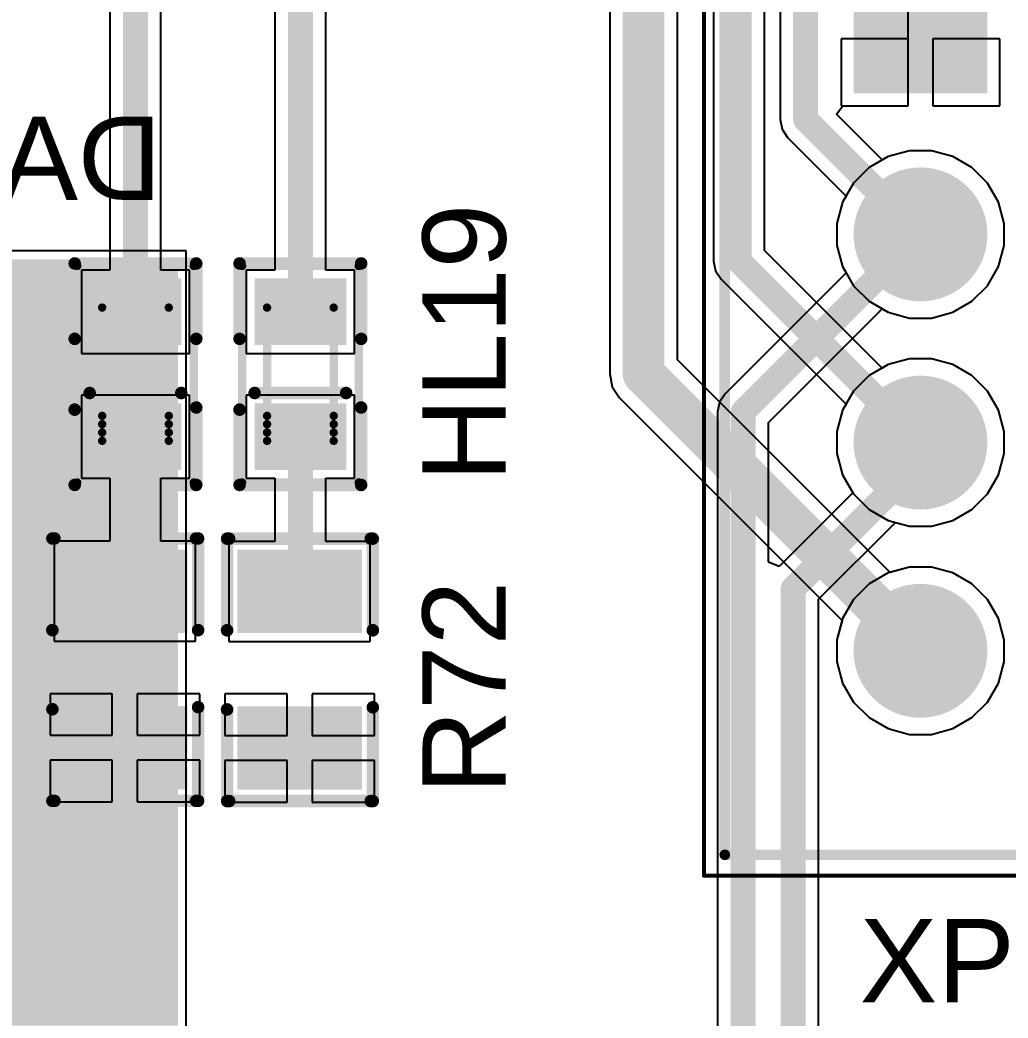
# Model space of a CAD drawing. Header units: millimetres. Extents: x 95 to 305, y 96 to 295.
# Drawn here: x 275.92 to 287.78, y 194.06 to 206.05 of the extents above; entities that cross this region are included whole.
import ezdxf

# ---------------------------------------------------------------- set-up
doc = ezdxf.new("R2010")
doc.units = ezdxf.units.MM
for name, color, linetype in [('BottomLayer', 5, 'Continuous'), ('BottomOverlay', 54, 'Continuous'), ('BottomPaste', 16, 'Continuous'), ('BottomSolder', 6, 'Continuous'), ('Mechanical11', 56, 'Continuous'), ('Mechanical13', 56, 'Continuous'), ('Mechanical15', 56, 'Continuous'), ('MultiLayer', 9, 'Continuous'), ('PadHoleLayer', 156, 'Continuous'), ('TopLayer', 1, 'Continuous'), ('TopOverlay', 2, 'Continuous'), ('TopPaste', 8, 'Continuous'), ('TopSolder', 216, 'Continuous')]:
    doc.layers.add(name, color=color, linetype=linetype)
doc.styles.add('Arial', font='arial.ttf', dxfattribs={"height": 0.2})

# ---------------------------------------------------------------- blocks, each defined once
blk = doc.blocks.new('RES0805_18')
at = {"layer": 'TopLayer'}
for points in [[(-1.388, 0.678), (-0.488, 0.678), (-0.488, -0.719), (-1.388, -0.719)], [(0.492, 0.678), (1.392, 0.678), (1.392, -0.719), (0.492, -0.719)]]:
    blk.add_hatch(color=1, dxfattribs=at).paths.add_polyline_path(points)
at = {"layer": 'TopPaste'}
for points in [[(-1.388, 0.678), (-0.488, 0.678), (-0.488, -0.719), (-1.388, -0.719)], [(0.492, 0.678), (1.392, 0.678), (1.392, -0.719), (0.492, -0.719)]]:
    blk.add_hatch(color=8, dxfattribs=at).paths.add_polyline_path(points)
at = {"layer": 'TopSolder'}
for points in [[(-1.438, 0.728), (-0.438, 0.728), (-0.438, -0.769), (-1.438, -0.769)], [(0.442, 0.728), (1.442, 0.728), (1.442, -0.769), (0.442, -0.769)]]:
    blk.add_hatch(color=216, dxfattribs=at).paths.add_polyline_path(points)
at = {"layer": 'TopOverlay', "const_width": 0.15}
for points in [[(-1.575, 0.85), (-0.475, 0.85)], [(-1.575, 0.825), (-1.575, -0.875)], [(0.475, 0.85), (1.575, 0.85)], [(1.575, 0.825), (1.575, -0.875)], [(-0.45, -0.9), (-1.575, -0.9)], [(0.475, -0.9), (1.575, -0.9)]]:
    blk.add_lwpolyline(points, dxfattribs=at)
at = {"layer": 'TopOverlay', "const_width": 0.075}
for points in [[(-1.613, 0.85, 1), (-1.538, 0.85, 1)], [(-1.613, 0.825, 1), (-1.538, 0.825, 1)], [(-0.513, 0.85, 1), (-0.437, 0.85, 1)], [(0.437, 0.85, 1), (0.513, 0.85, 1)], [(1.538, 0.85, 1), (1.613, 0.85, 1)], [(1.538, 0.825, 1), (1.613, 0.825, 1)], [(-1.613, -0.875, 1), (-1.538, -0.875, 1)], [(-1.613, -0.9, 1), (-1.538, -0.9, 1)], [(-0.487, -0.9, 1), (-0.412, -0.9, 1)], [(0.437, -0.9, 1), (0.513, -0.9, 1)], [(1.538, -0.875, 1), (1.613, -0.875, 1)], [(1.538, -0.9, 1), (1.613, -0.9, 1)]]:
    blk.add_lwpolyline(points, format="xyb", close=True, dxfattribs=at)
blk = doc.blocks.new('RES0805_19')
at = {"layer": 'TopLayer'}
for points in [[(-1.388, 0.678), (-0.488, 0.678), (-0.488, -0.719), (-1.388, -0.719)], [(0.492, 0.678), (1.392, 0.678), (1.392, -0.719), (0.492, -0.719)]]:
    blk.add_hatch(color=1, dxfattribs=at).paths.add_polyline_path(points)
at = {"layer": 'TopPaste'}
for points in [[(-1.388, 0.678), (-0.488, 0.678), (-0.488, -0.719), (-1.388, -0.719)], [(0.492, 0.678), (1.392, 0.678), (1.392, -0.719), (0.492, -0.719)]]:
    blk.add_hatch(color=8, dxfattribs=at).paths.add_polyline_path(points)
at = {"layer": 'TopSolder'}
for points in [[(-1.438, 0.728), (-0.438, 0.728), (-0.438, -0.769), (-1.438, -0.769)], [(0.442, 0.728), (1.442, 0.728), (1.442, -0.769), (0.442, -0.769)]]:
    blk.add_hatch(color=216, dxfattribs=at).paths.add_polyline_path(points)
at = {"layer": 'TopOverlay', "const_width": 0.15}
for points in [[(-1.575, 0.85), (-0.475, 0.85)], [(-1.575, 0.825), (-1.575, -0.875)], [(0.475, 0.85), (1.575, 0.85)], [(1.575, 0.825), (1.575, -0.875)], [(-1.575, -0.9), (-0.45, -0.9)], [(0.475, -0.9), (1.575, -0.9)]]:
    blk.add_lwpolyline(points, dxfattribs=at)
at = {"layer": 'TopOverlay', "const_width": 0.075}
for points in [[(-1.613, 0.85, 1), (-1.538, 0.85, 1)], [(-1.613, 0.825, 1), (-1.538, 0.825, 1)], [(-0.513, 0.85, 1), (-0.437, 0.85, 1)], [(0.437, 0.85, 1), (0.513, 0.85, 1)], [(1.538, 0.85, 1), (1.613, 0.85, 1)], [(1.538, 0.825, 1), (1.613, 0.825, 1)], [(-1.613, -0.875, 1), (-1.538, -0.875, 1)], [(-1.613, -0.9, 1), (-1.538, -0.9, 1)], [(-0.487, -0.9, 1), (-0.412, -0.9, 1)], [(0.437, -0.9, 1), (0.513, -0.9, 1)], [(1.538, -0.875, 1), (1.613, -0.875, 1)], [(1.538, -0.9, 1), (1.613, -0.9, 1)]]:
    blk.add_lwpolyline(points, format="xyb", close=True, dxfattribs=at)
blk = doc.blocks.new('LED0603_WHITE_26')
at = {"layer": 'TopLayer'}
for points in [[(-1.1, 0.5), (-0.4, 0.5), (-0.4, -0.5), (-1.1, -0.5)], [(0.4, 0.5), (1.1, 0.5), (1.1, -0.5), (0.4, -0.5)]]:
    blk.add_hatch(color=1, dxfattribs=at).paths.add_polyline_path(points)
at = {"layer": 'TopPaste'}
for points in [[(-1.1, 0.5), (-0.4, 0.5), (-0.4, -0.5), (-1.1, -0.5)], [(0.4, 0.5), (1.1, 0.5), (1.1, -0.5), (0.4, -0.5)]]:
    blk.add_hatch(color=8, dxfattribs=at).paths.add_polyline_path(points)
at = {"layer": 'TopSolder'}
for points in [[(-1.15, 0.55), (-0.35, 0.55), (-0.35, -0.55), (-1.15, -0.55)], [(0.35, 0.55), (1.15, 0.55), (1.15, -0.55), (0.35, -0.55)]]:
    blk.add_hatch(color=216, dxfattribs=at).paths.add_polyline_path(points)
at = {"layer": 'Mechanical11', "const_width": 0.1}
for points in [[(-1.3, 0.7), (-1.3, -0.7)], [(-1.3, 0.7), (1.3, 0.7)], [(1.3, 0.7), (1.3, -0.7)], [(-1.3, -0.7), (1.3, -0.7)]]:
    blk.add_lwpolyline(points, dxfattribs=at)
at = {"layer": 'Mechanical11', "const_width": 0.05}
for points in [[(-1.325, 0.7, 1), (-1.275, 0.7, 1)], [(-1.325, 0.7, 1), (-1.275, 0.7, 1)], [(1.275, 0.7, 1), (1.325, 0.7, 1)], [(1.275, 0.7, 1), (1.325, 0.7, 1)], [(-1.325, -0.7, 1), (-1.275, -0.7, 1)], [(-1.325, -0.7, 1), (-1.275, -0.7, 1)], [(1.275, -0.7, 1), (1.325, -0.7, 1)], [(1.275, -0.7, 1), (1.325, -0.7, 1)]]:
    blk.add_lwpolyline(points, format="xyb", close=True, dxfattribs=at)
at = {"layer": 'Mechanical15', "const_width": 0.1}
for points in [[(-0.8, 0.4), (-0.8, -0.4)], [(-0.8, 0.4), (0.8, 0.4)], [(-0.7, 0.4), (-0.7, -0.4)], [(-0.6, 0.4), (-0.6, -0.4)], [(-0.5, 0.4), (-0.5, -0.4)], [(0.8, 0.4), (0.8, -0.4)], [(-0.8, -0.4), (0.8, -0.4)]]:
    blk.add_lwpolyline(points, dxfattribs=at)
at = {"layer": 'Mechanical15', "const_width": 0.05}
for points in [[(-0.825, 0.4, 1), (-0.775, 0.4, 1)], [(-0.825, 0.4, 1), (-0.775, 0.4, 1)], [(-0.725, 0.4, 1), (-0.675, 0.4, 1)], [(-0.625, 0.4, 1), (-0.575, 0.4, 1)], [(-0.525, 0.4, 1), (-0.475, 0.4, 1)], [(0.775, 0.4, 1), (0.825, 0.4, 1)], [(0.775, 0.4, 1), (0.825, 0.4, 1)], [(-0.825, -0.4, 1), (-0.775, -0.4, 1)], [(-0.825, -0.4, 1), (-0.775, -0.4, 1)], [(-0.725, -0.4, 1), (-0.675, -0.4, 1)], [(-0.625, -0.4, 1), (-0.575, -0.4, 1)], [(-0.525, -0.4, 1), (-0.475, -0.4, 1)], [(0.775, -0.4, 1), (0.825, -0.4, 1)], [(0.775, -0.4, 1), (0.825, -0.4, 1)]]:
    blk.add_lwpolyline(points, format="xyb", close=True, dxfattribs=at)
at = {"layer": 'TopOverlay', "const_width": 0.15}
for points in [[(-1.33, 0.73), (-0.425, 0.73)], [(-1.33, 0.73), (-1.33, -0.73)], [(0.425, 0.73), (1.33, 0.73)], [(1.33, 0.73), (1.33, -0.73)], [(-0.225, 0.55), (-0.225, -0.55)], [(-1.33, -0.73), (-0.4, -0.73)], [(0.425, -0.73), (1.33, -0.73)]]:
    blk.add_lwpolyline(points, dxfattribs=at)
at = {"layer": 'TopOverlay', "const_width": 0.075}
for points in [[(-1.367, 0.73, 1), (-1.292, 0.73, 1)], [(-1.367, 0.73, 1), (-1.292, 0.73, 1)], [(-0.463, 0.73, 1), (-0.387, 0.73, 1)], [(0.387, 0.73, 1), (0.462, 0.73, 1)], [(1.293, 0.73, 1), (1.368, 0.73, 1)], [(1.293, 0.73, 1), (1.368, 0.73, 1)], [(-0.263, 0.55, 1), (-0.188, 0.55, 1)], [(-0.263, -0.55, 1), (-0.188, -0.55, 1)], [(-1.367, -0.73, 1), (-1.292, -0.73, 1)], [(-1.367, -0.73, 1), (-1.292, -0.73, 1)], [(-0.437, -0.73, 1), (-0.362, -0.73, 1)], [(0.387, -0.73, 1), (0.462, -0.73, 1)], [(1.293, -0.73, 1), (1.368, -0.73, 1)], [(1.293, -0.73, 1), (1.368, -0.73, 1)]]:
    blk.add_lwpolyline(points, format="xyb", close=True, dxfattribs=at)
blk = doc.blocks.new('JST_XH_4_45')
at = {"layer": 'BottomLayer'}
blk.add_hatch(color=5, dxfattribs=at).paths.add_polyline_path([(-4.504, 0.229), (-2.996, 0.229), (-2.996, -1.279), (-4.504, -1.279)])
h = blk.add_hatch(color=5, dxfattribs=at)
edge = h.paths.add_edge_path()
edge.add_arc((-1.25, -0.525), 0.754, 0, 360)
h = blk.add_hatch(color=5, dxfattribs=at)
edge = h.paths.add_edge_path()
edge.add_arc((1.25, -0.525), 0.754, 0, 360)
h = blk.add_hatch(color=5, dxfattribs=at)
edge = h.paths.add_edge_path()
edge.add_arc((3.75, -0.525), 0.754, 0, 360)
at = {"layer": 'BottomSolder'}
blk.add_hatch(color=6, dxfattribs=at).paths.add_polyline_path([(-4.554, 0.279), (-2.946, 0.279), (-2.946, -1.329), (-4.554, -1.329)])
h = blk.add_hatch(color=6, dxfattribs=at)
edge = h.paths.add_edge_path()
edge.add_arc((-1.25, -0.525), 0.804, 0, 360)
h = blk.add_hatch(color=6, dxfattribs=at)
edge = h.paths.add_edge_path()
edge.add_arc((1.25, -0.525), 0.804, 0, 360)
h = blk.add_hatch(color=6, dxfattribs=at)
edge = h.paths.add_edge_path()
edge.add_arc((3.75, -0.525), 0.804, 0, 360)
at = {"layer": 'MultiLayer'}
h = blk.add_hatch(color=9, dxfattribs=at)
edge = h.paths.add_edge_path()
edge.add_arc((-1.25, -0.525), 0.754, 0, 360)
h = blk.add_hatch(color=9, dxfattribs=at)
edge = h.paths.add_edge_path()
edge.add_arc((1.25, -0.525), 0.754, 0, 360)
h = blk.add_hatch(color=9, dxfattribs=at)
edge = h.paths.add_edge_path()
edge.add_arc((3.75, -0.525), 0.754, 0, 360)
at = {"layer": 'PadHoleLayer'}
h = blk.add_hatch(color=156, dxfattribs=at)
edge = h.paths.add_edge_path()
edge.add_arc((-3.75, -0.525), 0.5, 0, 360)
h = blk.add_hatch(color=156, dxfattribs=at)
edge = h.paths.add_edge_path()
edge.add_arc((-1.25, -0.525), 0.5, 0, 360)
h = blk.add_hatch(color=156, dxfattribs=at)
edge = h.paths.add_edge_path()
edge.add_arc((1.25, -0.525), 0.5, 0, 360)
h = blk.add_hatch(color=156, dxfattribs=at)
edge = h.paths.add_edge_path()
edge.add_arc((3.75, -0.525), 0.5, 0, 360)
at = {"layer": 'TopLayer'}
blk.add_hatch(color=1, dxfattribs=at).paths.add_polyline_path([(-4.504, 0.229), (-2.996, 0.229), (-2.996, -1.279), (-4.504, -1.279)])
h = blk.add_hatch(color=1, dxfattribs=at)
edge = h.paths.add_edge_path()
edge.add_arc((-1.25, -0.525), 0.754, 0, 360)
h = blk.add_hatch(color=1, dxfattribs=at)
edge = h.paths.add_edge_path()
edge.add_arc((1.25, -0.525), 0.754, 0, 360)
h = blk.add_hatch(color=1, dxfattribs=at)
edge = h.paths.add_edge_path()
edge.add_arc((3.75, -0.525), 0.754, 0, 360)
at = {"layer": 'TopSolder'}
blk.add_hatch(color=216, dxfattribs=at).paths.add_polyline_path([(-4.554, 0.279), (-2.946, 0.279), (-2.946, -1.329), (-4.554, -1.329)])
h = blk.add_hatch(color=216, dxfattribs=at)
edge = h.paths.add_edge_path()
edge.add_arc((-1.25, -0.525), 0.804, 0, 360)
h = blk.add_hatch(color=216, dxfattribs=at)
edge = h.paths.add_edge_path()
edge.add_arc((1.25, -0.525), 0.804, 0, 360)
h = blk.add_hatch(color=216, dxfattribs=at)
edge = h.paths.add_edge_path()
edge.add_arc((3.75, -0.525), 0.804, 0, 360)
at = {"layer": 'Mechanical13', "const_width": 0.127}
for points in [[(-6.2, -2.875), (-6.2, 2.875)], [(6.2, 2.875), (-6.2, 2.875)], [(6.2, -2.875), (6.2, 2.875)], [(6.2, -2.875), (-6.2, -2.875)]]:
    blk.add_lwpolyline(points, dxfattribs=at)
at = {"layer": 'Mechanical13'}
for points, const_width in [([(-6.232, 2.875, 1), (-6.168, 2.875, 1)], 0.0635), ([(-6.232, 2.875, 1), (-6.168, 2.875, 1)], 0.0635), ([(6.168, 2.875, 1), (6.232, 2.875, 1)], 0.0635), ([(6.168, 2.875, 1), (6.232, 2.875, 1)], 0.0635), ([(-6.85, -0.525, 1), (-7.05, -0.525, 1)], 0.2), ([(-7.1, -0.525, 1), (-7, -0.525, 1)], 0.1), ([(-6.9, -0.525, 1), (-6.8, -0.525, 1)], 0.1), ([(-6.232, -2.875, 1), (-6.168, -2.875, 1)], 0.0635), ([(-6.232, -2.875, 1), (-6.168, -2.875, 1)], 0.0635), ([(6.168, -2.875, 1), (6.232, -2.875, 1)], 0.0635), ([(6.168, -2.875, 1), (6.232, -2.875, 1)], 0.0635)]:
    blk.add_lwpolyline(points, format="xyb", close=True, dxfattribs=dict(at, const_width=const_width))
at = {"layer": 'Mechanical15', "const_width": 0.05}
for points in [[(-6.45, -3.125), (-6.45, 3.125)], [(6.45, 3.125), (-6.45, 3.125)], [(6.45, -3.125), (6.45, 3.125)], [(6.45, -3.125), (-6.45, -3.125)]]:
    blk.add_lwpolyline(points, dxfattribs=at)
at = {"layer": 'Mechanical15', "const_width": 0.025}
for points in [[(-6.462, 3.125, 1), (-6.438, 3.125, 1)], [(-6.462, 3.125, 1), (-6.438, 3.125, 1)], [(6.438, 3.125, 1), (6.463, 3.125, 1)], [(6.438, 3.125, 1), (6.463, 3.125, 1)], [(-6.462, -3.125, 1), (-6.438, -3.125, 1)], [(-6.462, -3.125, 1), (-6.438, -3.125, 1)], [(6.438, -3.125, 1), (6.463, -3.125, 1)], [(6.438, -3.125, 1), (6.463, -3.125, 1)]]:
    blk.add_lwpolyline(points, format="xyb", close=True, dxfattribs=at)
at = {"layer": 'TopOverlay', "const_width": 0.127}
for points in [[(-6.2, -2.875), (-6.2, 2.875)], [(6.2, 2.875), (-6.2, 2.875)], [(6.2, -2.875), (6.2, 2.875)], [(6.2, -2.875), (-6.2, -2.875)]]:
    blk.add_lwpolyline(points, dxfattribs=at)
at = {"layer": 'TopOverlay'}
for points, const_width in [([(-6.232, 2.875, 1), (-6.168, 2.875, 1)], 0.0635), ([(-6.232, 2.875, 1), (-6.168, 2.875, 1)], 0.0635), ([(6.168, 2.875, 1), (6.232, 2.875, 1)], 0.0635), ([(6.168, 2.875, 1), (6.232, 2.875, 1)], 0.0635), ([(-6.85, -0.525, 1), (-7.05, -0.525, 1)], 0.2), ([(-7.1, -0.525, 1), (-7, -0.525, 1)], 0.1), ([(-6.9, -0.525, 1), (-6.8, -0.525, 1)], 0.1), ([(-6.232, -2.875, 1), (-6.168, -2.875, 1)], 0.0635), ([(-6.232, -2.875, 1), (-6.168, -2.875, 1)], 0.0635), ([(6.168, -2.875, 1), (6.232, -2.875, 1)], 0.0635), ([(6.168, -2.875, 1), (6.232, -2.875, 1)], 0.0635)]:
    blk.add_lwpolyline(points, format="xyb", close=True, dxfattribs=dict(at, const_width=const_width))
blk = doc.blocks.new('LED0603_WHITE_136')
at = {"layer": 'TopLayer'}
for points in [[(-1.1, 0.5), (-0.4, 0.5), (-0.4, -0.5), (-1.1, -0.5)], [(0.4, 0.5), (1.1, 0.5), (1.1, -0.5), (0.4, -0.5)]]:
    blk.add_hatch(color=1, dxfattribs=at).paths.add_polyline_path(points)
at = {"layer": 'TopPaste'}
for points in [[(-1.1, 0.5), (-0.4, 0.5), (-0.4, -0.5), (-1.1, -0.5)], [(0.4, 0.5), (1.1, 0.5), (1.1, -0.5), (0.4, -0.5)]]:
    blk.add_hatch(color=8, dxfattribs=at).paths.add_polyline_path(points)
at = {"layer": 'TopSolder'}
for points in [[(-1.15, 0.55), (-0.35, 0.55), (-0.35, -0.55), (-1.15, -0.55)], [(0.35, 0.55), (1.15, 0.55), (1.15, -0.55), (0.35, -0.55)]]:
    blk.add_hatch(color=216, dxfattribs=at).paths.add_polyline_path(points)
at = {"layer": 'Mechanical11', "const_width": 0.1}
for points in [[(-1.3, 0.7), (-1.3, -0.7)], [(-1.3, 0.7), (1.3, 0.7)], [(1.3, 0.7), (1.3, -0.7)], [(-1.3, -0.7), (1.3, -0.7)]]:
    blk.add_lwpolyline(points, dxfattribs=at)
at = {"layer": 'Mechanical11', "const_width": 0.05}
for points in [[(-1.325, 0.7, 1), (-1.275, 0.7, 1)], [(-1.325, 0.7, 1), (-1.275, 0.7, 1)], [(1.275, 0.7, 1), (1.325, 0.7, 1)], [(1.275, 0.7, 1), (1.325, 0.7, 1)], [(-1.325, -0.7, 1), (-1.275, -0.7, 1)], [(-1.325, -0.7, 1), (-1.275, -0.7, 1)], [(1.275, -0.7, 1), (1.325, -0.7, 1)], [(1.275, -0.7, 1), (1.325, -0.7, 1)]]:
    blk.add_lwpolyline(points, format="xyb", close=True, dxfattribs=at)
at = {"layer": 'Mechanical15', "const_width": 0.1}
for points in [[(-0.8, 0.4), (-0.8, -0.4)], [(-0.8, 0.4), (0.8, 0.4)], [(-0.7, 0.4), (-0.7, -0.4)], [(-0.6, 0.4), (-0.6, -0.4)], [(-0.5, 0.4), (-0.5, -0.4)], [(0.8, 0.4), (0.8, -0.4)], [(-0.8, -0.4), (0.8, -0.4)]]:
    blk.add_lwpolyline(points, dxfattribs=at)
at = {"layer": 'Mechanical15', "const_width": 0.05}
for points in [[(-0.825, 0.4, 1), (-0.775, 0.4, 1)], [(-0.825, 0.4, 1), (-0.775, 0.4, 1)], [(-0.725, 0.4, 1), (-0.675, 0.4, 1)], [(-0.625, 0.4, 1), (-0.575, 0.4, 1)], [(-0.525, 0.4, 1), (-0.475, 0.4, 1)], [(0.775, 0.4, 1), (0.825, 0.4, 1)], [(0.775, 0.4, 1), (0.825, 0.4, 1)], [(-0.825, -0.4, 1), (-0.775, -0.4, 1)], [(-0.825, -0.4, 1), (-0.775, -0.4, 1)], [(-0.725, -0.4, 1), (-0.675, -0.4, 1)], [(-0.625, -0.4, 1), (-0.575, -0.4, 1)], [(-0.525, -0.4, 1), (-0.475, -0.4, 1)], [(0.775, -0.4, 1), (0.825, -0.4, 1)], [(0.775, -0.4, 1), (0.825, -0.4, 1)]]:
    blk.add_lwpolyline(points, format="xyb", close=True, dxfattribs=at)
at = {"layer": 'TopOverlay', "const_width": 0.15}
for points in [[(-1.33, 0.73), (-0.425, 0.73)], [(-1.33, 0.73), (-1.33, -0.73)], [(0.425, 0.73), (1.33, 0.73)], [(1.33, 0.73), (1.33, -0.73)], [(-0.225, 0.55), (-0.225, -0.55)], [(-1.33, -0.73), (-0.4, -0.73)], [(0.425, -0.73), (1.33, -0.73)]]:
    blk.add_lwpolyline(points, dxfattribs=at)
at = {"layer": 'TopOverlay', "const_width": 0.075}
for points in [[(-1.367, 0.73, 1), (-1.292, 0.73, 1)], [(-1.367, 0.73, 1), (-1.292, 0.73, 1)], [(-0.463, 0.73, 1), (-0.387, 0.73, 1)], [(0.387, 0.73, 1), (0.462, 0.73, 1)], [(1.293, 0.73, 1), (1.368, 0.73, 1)], [(1.293, 0.73, 1), (1.368, 0.73, 1)], [(-0.263, 0.55, 1), (-0.188, 0.55, 1)], [(-0.263, -0.55, 1), (-0.188, -0.55, 1)], [(-1.367, -0.73, 1), (-1.292, -0.73, 1)], [(-1.367, -0.73, 1), (-1.292, -0.73, 1)], [(-0.437, -0.73, 1), (-0.362, -0.73, 1)], [(0.387, -0.73, 1), (0.462, -0.73, 1)], [(1.293, -0.73, 1), (1.368, -0.73, 1)], [(1.293, -0.73, 1), (1.368, -0.73, 1)]]:
    blk.add_lwpolyline(points, format="xyb", close=True, dxfattribs=at)
blk = doc.blocks.new('TO263_5L_B_154')
at = {"layer": 'BottomLayer'}
for points in [[(-3.724, 7.514), (-2.674, 7.514), (-2.674, 5.014), (-3.724, 5.014)], [(-2.024, 7.514), (-0.974, 7.514), (-0.974, 5.014), (-2.024, 5.014)], [(-0.324, 7.514), (0.726, 7.514), (0.726, 5.014), (-0.324, 5.014)], [(1.376, 7.514), (2.426, 7.514), (2.426, 5.014), (1.376, 5.014)], [(3.076, 7.514), (4.126, 7.514), (4.126, 5.014), (3.076, 5.014)], [(-5.249, 0.914), (5.651, 0.914), (5.651, -8.186), (-5.249, -8.186)]]:
    blk.add_hatch(color=5, dxfattribs=at).paths.add_polyline_path(points)
at = {"layer": 'BottomPaste'}
for points in [[(-3.724, 7.514), (-2.674, 7.514), (-2.674, 5.014), (-3.724, 5.014)], [(-2.024, 7.514), (-0.974, 7.514), (-0.974, 5.014), (-2.024, 5.014)], [(-0.324, 7.514), (0.726, 7.514), (0.726, 5.014), (-0.324, 5.014)], [(1.376, 7.514), (2.426, 7.514), (2.426, 5.014), (1.376, 5.014)], [(3.076, 7.514), (4.126, 7.514), (4.126, 5.014), (3.076, 5.014)], [(-5.249, 0.914), (5.651, 0.914), (5.651, -8.186), (-5.249, -8.186)]]:
    blk.add_hatch(color=16, dxfattribs=at).paths.add_polyline_path(points)
at = {"layer": 'BottomSolder'}
for points in [[(-3.774, 7.564), (-2.624, 7.564), (-2.624, 4.964), (-3.774, 4.964)], [(-2.074, 7.564), (-0.924, 7.564), (-0.924, 4.964), (-2.074, 4.964)], [(-0.374, 7.564), (0.776, 7.564), (0.776, 4.964), (-0.374, 4.964)], [(1.326, 7.564), (2.476, 7.564), (2.476, 4.964), (1.326, 4.964)], [(3.026, 7.564), (4.176, 7.564), (4.176, 4.964), (3.026, 4.964)], [(-5.299, 0.964), (5.701, 0.964), (5.701, -8.236), (-5.299, -8.236)]]:
    blk.add_hatch(color=6, dxfattribs=at).paths.add_polyline_path(points)

msp = doc.modelspace()

# ---------------------------------------------------------------- linework, layer by layer
at = {"layer": 'BottomLayer'}
for p, q in [((283.813, 201.965), (283.813, 211.718)), ((282.998, 211.549), (282.998, 201.796)), ((284.245, 210.182), (284.245, 203.15)), ((284.857, 203.277), (284.857, 210.055)), ((285.045, 209.732), (285.045, 204.851)), ((286.58, 205.971), (286.58, 206.925)), ((286.58, 205.017), (286.58, 205.971)), ((287.684, 205.821), (286.88, 205.821)), ((286.88, 205.821), (286.88, 205.017)), ((287.684, 205.017), (287.684, 205.821)), ((285.721, 204.913), (285.796, 205.017)), ((285.796, 205.017), (286.58, 205.017)), ((286.88, 205.017), (287.684, 205.017)), ((285.045, 204.851), (285.045, 204.851)), ((285.045, 204.851), (285.068, 204.734)), ((286.269, 204.365), (285.721, 204.913)), ((285.068, 204.734), (285.134, 204.634)), ((285.134, 204.634), (285.837, 203.932)), ((286.598, 204.475), (286.343, 204.407)), ((286.862, 204.475), (286.598, 204.475)), ((287.118, 204.407), (286.862, 204.475)), ((286.343, 204.407), (286.269, 204.365)), ((287.347, 204.275), (287.118, 204.407)), ((287.534, 204.088), (287.347, 204.275)), ((287.666, 203.859), (287.534, 204.088)), ((285.837, 203.932), (285.795, 203.859)), ((285.795, 203.859), (285.726, 203.603)), ((287.734, 203.603), (287.666, 203.859)), ((285.726, 203.603), (285.726, 203.339)), ((287.734, 203.339), (287.734, 203.603)), ((277.914, 203.272), (266.714, 203.272)), ((277.914, 193.872), (277.914, 203.272)), ((286.269, 201.865), (284.857, 203.277)), ((285.726, 203.339), (285.795, 203.084)), ((287.666, 203.084), (287.734, 203.339)), ((284.245, 203.15), (284.245, 203.15)), ((284.245, 203.15), (284.269, 203.033)), ((284.269, 203.033), (284.335, 202.934)), ((285.795, 203.084), (285.927, 202.855)), ((287.534, 202.855), (287.666, 203.084)), ((284.335, 202.934), (285.837, 201.432)), ((285.927, 202.855), (286.114, 202.668)), ((287.347, 202.668), (287.534, 202.855)), ((286.114, 202.668), (286.343, 202.536)), ((287.118, 202.536), (287.347, 202.668)), ((286.343, 202.536), (286.598, 202.467)), ((286.598, 202.467), (286.862, 202.467)), ((286.862, 202.467), (287.118, 202.536)), ((286.365, 199.413), (283.813, 201.965)), ((286.598, 201.975), (286.343, 201.907)), ((286.862, 201.975), (286.598, 201.975)), ((287.118, 201.907), (286.862, 201.975)), ((286.343, 201.907), (286.269, 201.865)), ((287.347, 201.775), (287.118, 201.907)), ((282.998, 201.796), (282.998, 201.796)), ((282.998, 201.796), (283.029, 201.64)), ((287.534, 201.588), (287.347, 201.775)), ((283.029, 201.64), (283.117, 201.508)), ((283.117, 201.508), (285.788, 198.836)), ((287.666, 201.359), (287.534, 201.588)), ((285.795, 201.359), (285.726, 201.103)), ((285.837, 201.432), (285.795, 201.359)), ((287.734, 201.103), (287.666, 201.359)), ((285.726, 201.103), (285.726, 200.839)), ((287.734, 200.839), (287.734, 201.103)), ((285.726, 200.839), (285.795, 200.584)), ((287.666, 200.584), (287.734, 200.839)), ((285.795, 200.584), (285.927, 200.355)), ((287.534, 200.355), (287.666, 200.584)), ((285.927, 200.355), (286.114, 200.168)), ((287.347, 200.168), (287.534, 200.355)), ((286.114, 200.168), (286.343, 200.036)), ((287.118, 200.036), (287.347, 200.168)), ((286.343, 200.036), (286.598, 199.967)), ((286.862, 199.967), (287.118, 200.036)), ((286.598, 199.967), (286.862, 199.967)), ((286.598, 199.475), (286.365, 199.413)), ((286.862, 199.475), (286.598, 199.475)), ((287.118, 199.407), (286.862, 199.475)), ((287.347, 199.275), (287.118, 199.407)), ((287.534, 199.088), (287.347, 199.275)), ((287.666, 198.859), (287.534, 199.088)), ((287.734, 198.603), (287.666, 198.859)), ((285.788, 198.836), (285.726, 198.603)), ((285.726, 198.603), (285.726, 198.339)), ((287.734, 198.339), (287.734, 198.603)), ((285.726, 198.339), (285.795, 198.084)), ((287.666, 198.084), (287.734, 198.339)), ((285.795, 198.084), (285.927, 197.855)), ((287.534, 197.855), (287.666, 198.084)), ((285.927, 197.855), (286.114, 197.668)), ((287.347, 197.668), (287.534, 197.855)), ((286.114, 197.668), (286.343, 197.536)), ((287.118, 197.536), (287.347, 197.668)), ((286.343, 197.536), (286.598, 197.467)), ((286.862, 197.467), (287.118, 197.536)), ((286.598, 197.467), (286.862, 197.467))]:
    msp.add_line(p, q, dxfattribs=at)
for points, const_width in [([(283.405, 201.796), (283.405, 211.718)], 0.5), ([(284.551, 203.15), (284.551, 210.182)], 0.3), ([(285.351, 204.851), (285.351, 209.732)], 0.3), ([(285.351, 204.851), (286.73, 203.471)], 0.3), ([(284.551, 203.15), (286.73, 200.971)], 0.3), ([(283.405, 201.796), (286.73, 198.471)], 0.5)]:
    msp.add_lwpolyline(points, dxfattribs=dict(at, const_width=const_width))
for points, const_width in [([(285.276, 204.851, 1), (285.426, 204.851, 1)], 0.15), ([(285.276, 204.851, 1), (285.426, 204.851, 1)], 0.15), ([(286.655, 203.471, 1), (286.805, 203.471, 1)], 0.15), ([(284.476, 203.15, 1), (284.626, 203.15, 1)], 0.15), ([(284.476, 203.15, 1), (284.626, 203.15, 1)], 0.15), ([(283.28, 201.796, 1), (283.53, 201.796, 1)], 0.25), ([(283.28, 201.796, 1), (283.53, 201.796, 1)], 0.25), ([(286.655, 200.971, 1), (286.805, 200.971, 1)], 0.15), ([(286.605, 198.471, 1), (286.855, 198.471, 1)], 0.25)]:
    msp.add_lwpolyline(points, format="xyb", close=True, dxfattribs=dict(at, const_width=const_width))
at = {"layer": 'TopLayer'}
for p, q in [((279.59, 203.042), (279.59, 208.608)), ((277.61, 203.042), (277.61, 208.467)), ((278.978, 208.481), (278.978, 203.042)), ((276.998, 208.34), (276.998, 203.042)), ((286.58, 205.821), (285.776, 205.821)), ((285.776, 205.821), (285.776, 205.017)), ((286.58, 205.017), (286.58, 205.821)), ((287.684, 205.821), (286.88, 205.821)), ((286.88, 205.821), (286.88, 205.017)), ((287.684, 205.017), (287.684, 205.821)), ((285.776, 205.017), (286.58, 205.017)), ((286.88, 205.017), (287.684, 205.017)), ((286.598, 204.475), (286.343, 204.407)), ((286.862, 204.475), (286.598, 204.475)), ((287.118, 204.407), (286.862, 204.475)), ((286.343, 204.407), (286.114, 204.275)), ((287.347, 204.275), (287.118, 204.407)), ((286.114, 204.275), (285.927, 204.088)), ((287.534, 204.088), (287.347, 204.275)), ((285.927, 204.088), (285.795, 203.859)), ((287.666, 203.859), (287.534, 204.088)), ((285.795, 203.859), (285.726, 203.603)), ((287.734, 203.603), (287.666, 203.859)), ((285.726, 203.603), (285.726, 203.339)), ((287.734, 203.339), (287.734, 203.603)), ((285.726, 203.339), (285.795, 203.084)), ((287.666, 203.084), (287.734, 203.339)), ((276.998, 203.042), (276.654, 203.042)), ((276.654, 203.042), (276.654, 202.042)), ((277.954, 203.042), (277.61, 203.042)), ((277.954, 202.042), (277.954, 203.042)), ((278.978, 203.042), (278.634, 203.042)), ((278.634, 203.042), (278.634, 202.042)), ((279.934, 203.042), (279.59, 203.042)), ((279.934, 202.042), (279.934, 203.042)), ((285.795, 203.084), (285.837, 203.01)), ((287.534, 202.855), (287.666, 203.084)), ((285.837, 203.01), (284.384, 201.557)), ((287.347, 202.668), (287.534, 202.855)), ((284.906, 201.214), (286.269, 202.578)), ((286.269, 202.578), (286.343, 202.536)), ((287.118, 202.536), (287.347, 202.668)), ((286.343, 202.536), (286.598, 202.467)), ((286.598, 202.467), (286.862, 202.467)), ((286.862, 202.467), (287.118, 202.536)), ((276.654, 202.042), (277.954, 202.042)), ((278.634, 202.042), (279.934, 202.042)), ((286.598, 201.975), (286.343, 201.907)), ((286.862, 201.975), (286.598, 201.975)), ((287.118, 201.907), (286.862, 201.975)), ((286.343, 201.907), (286.114, 201.775)), ((287.347, 201.775), (287.118, 201.907)), ((286.114, 201.775), (285.927, 201.588)), ((287.534, 201.588), (287.347, 201.775)), ((277.954, 201.542), (276.654, 201.542)), ((276.654, 201.542), (276.654, 200.542)), ((277.954, 200.542), (277.954, 201.542)), ((279.934, 201.542), (278.634, 201.542)), ((278.634, 201.542), (278.634, 200.542)), ((279.934, 200.542), (279.934, 201.542)), ((284.384, 201.557), (284.317, 201.458)), ((285.927, 201.588), (285.795, 201.359)), ((287.666, 201.359), (287.534, 201.588)), ((284.317, 201.458), (284.294, 201.341)), ((285.795, 201.359), (285.726, 201.103)), ((287.734, 201.103), (287.666, 201.359)), ((284.294, 201.341), (284.294, 201.341)), ((284.294, 201.341), (284.294, 190.627)), ((284.906, 199.535), (284.906, 201.214)), ((285.726, 201.103), (285.726, 200.839)), ((287.734, 200.839), (287.734, 201.103)), ((285.726, 200.839), (285.795, 200.584)), ((287.666, 200.584), (287.734, 200.839)), ((276.654, 200.542), (276.998, 200.542)), ((276.998, 200.542), (276.998, 199.786)), ((277.61, 199.786), (277.61, 200.542)), ((277.61, 200.542), (277.954, 200.542)), ((278.634, 200.542), (278.978, 200.542)), ((278.978, 200.542), (278.978, 199.784)), ((279.59, 199.784), (279.59, 200.542)), ((279.59, 200.542), (279.934, 200.542)), ((285.795, 200.584), (285.919, 200.369)), ((287.534, 200.355), (287.666, 200.584)), ((285.919, 200.369), (285.033, 199.483)), ((287.347, 200.168), (287.534, 200.355)), ((287.118, 200.036), (287.347, 200.168)), ((286.862, 199.967), (287.118, 200.036)), ((285.506, 199.091), (286.428, 200.013)), ((286.428, 200.013), (286.598, 199.967)), ((286.598, 199.967), (286.862, 199.967)), ((276.998, 199.786), (276.328, 199.786)), ((276.328, 199.786), (276.328, 198.586)), ((278.025, 199.786), (277.61, 199.786)), ((278.025, 198.586), (278.025, 199.786)), ((278.978, 199.784), (278.426, 199.784)), ((278.426, 199.784), (278.426, 198.584)), ((280.123, 199.784), (279.59, 199.784)), ((280.123, 198.584), (280.123, 199.784)), ((285.033, 199.483), (284.906, 199.535)), ((286.598, 199.475), (286.343, 199.407)), ((286.862, 199.475), (286.598, 199.475)), ((287.118, 199.407), (286.862, 199.475)), ((286.343, 199.407), (286.114, 199.275)), ((287.347, 199.275), (287.118, 199.407)), ((286.114, 199.275), (285.927, 199.088)), ((287.534, 199.088), (287.347, 199.275)), ((285.506, 190.458), (285.506, 199.091)), ((285.927, 199.088), (285.795, 198.859)), ((287.666, 198.859), (287.534, 199.088)), ((285.795, 198.859), (285.726, 198.603)), ((287.734, 198.603), (287.666, 198.859)), ((285.726, 198.603), (285.726, 198.339)), ((287.734, 198.339), (287.734, 198.603)), ((276.328, 198.586), (278.025, 198.586)), ((278.426, 198.584), (280.123, 198.584)), ((285.726, 198.339), (285.795, 198.084)), ((287.666, 198.084), (287.734, 198.339)), ((285.795, 198.084), (285.927, 197.855)), ((287.534, 197.855), (287.666, 198.084)), ((277.026, 197.956), (276.278, 197.956)), ((276.278, 197.956), (276.278, 197.456)), ((277.026, 197.456), (277.026, 197.956)), ((278.075, 197.956), (277.326, 197.956)), ((277.326, 197.956), (277.326, 197.456)), ((278.075, 197.456), (278.075, 197.956)), ((279.124, 197.954), (278.376, 197.954)), ((278.376, 197.954), (278.376, 197.454)), ((279.124, 197.454), (279.124, 197.954)), ((280.173, 197.954), (279.424, 197.954)), ((279.424, 197.954), (279.424, 197.454)), ((280.173, 197.454), (280.173, 197.954)), ((285.927, 197.855), (286.114, 197.668)), ((287.347, 197.668), (287.534, 197.855)), ((286.114, 197.668), (286.343, 197.536)), ((287.118, 197.536), (287.347, 197.668)), ((286.343, 197.536), (286.598, 197.467)), ((286.862, 197.467), (287.118, 197.536)), ((276.278, 197.456), (277.026, 197.456)), ((277.326, 197.456), (278.075, 197.456)), ((278.376, 197.454), (279.124, 197.454)), ((279.424, 197.454), (280.173, 197.454)), ((286.598, 197.467), (286.862, 197.467)), ((277.026, 197.156), (276.278, 197.156)), ((276.278, 197.156), (276.278, 196.656)), ((277.026, 196.656), (277.026, 197.156)), ((278.075, 197.156), (277.326, 197.156)), ((277.326, 197.156), (277.326, 196.656)), ((278.075, 196.656), (278.075, 197.156)), ((279.124, 197.154), (278.376, 197.154)), ((278.376, 197.154), (278.376, 196.654)), ((279.124, 196.654), (279.124, 197.154)), ((280.173, 197.154), (279.424, 197.154)), ((279.424, 197.154), (279.424, 196.654)), ((280.173, 196.654), (280.173, 197.154)), ((276.278, 196.656), (277.026, 196.656)), ((277.326, 196.656), (278.075, 196.656)), ((278.376, 196.654), (279.124, 196.654)), ((279.424, 196.654), (280.173, 196.654))]:
    msp.add_line(p, q, dxfattribs=at)
at = {"layer": 'TopLayer', "const_width": 0.3}
for points in [[(279.284, 202.542), (279.284, 208.608)], [(277.304, 202.542), (277.304, 208.467)], [(284.6, 201.341), (286.73, 203.471)], [(284.6, 190.5), (284.6, 201.341)], [(277.304, 199.314), (277.304, 201.042)], [(279.284, 199.194), (279.284, 201.042)], [(286.73, 200.747), (286.73, 200.971)], [(285.2, 199.217), (286.73, 200.747)], [(277.176, 199.186), (277.304, 199.314)], [(279.274, 199.184), (279.284, 199.194)], [(285.2, 190.3), (285.2, 199.217)]]:
    msp.add_lwpolyline(points, dxfattribs=at)
at = {"layer": 'TopLayer', "const_width": 0.15}
for points in [[(286.655, 203.471, 1), (286.805, 203.471, 1)], [(277.229, 202.542, 1), (277.379, 202.542, 1)], [(279.209, 202.542, 1), (279.359, 202.542, 1)], [(284.525, 201.341, 1), (284.675, 201.341, 1)], [(284.525, 201.341, 1), (284.675, 201.341, 1)], [(277.229, 201.042, 1), (277.379, 201.042, 1)], [(279.209, 201.042, 1), (279.359, 201.042, 1)], [(286.655, 200.971, 1), (286.805, 200.971, 1)], [(286.655, 200.747, 1), (286.805, 200.747, 1)], [(286.655, 200.747, 1), (286.805, 200.747, 1)], [(277.229, 199.314, 1), (277.379, 199.314, 1)], [(277.229, 199.314, 1), (277.379, 199.314, 1)], [(277.101, 199.186, 1), (277.251, 199.186, 1)], [(279.199, 199.184, 1), (279.349, 199.184, 1)], [(279.209, 199.194, 1), (279.359, 199.194, 1)], [(279.209, 199.194, 1), (279.359, 199.194, 1)], [(285.125, 199.217, 1), (285.275, 199.217, 1)], [(285.125, 199.217, 1), (285.275, 199.217, 1)]]:
    msp.add_lwpolyline(points, format="xyb", close=True, dxfattribs=at)

# ---------------------------------------------------------------- block references
for name, p, rotation in [('JST_XH_4_45', (287.255, 202.221), 270), ('TO263_5L_B_154', (272.515, 194.935), 180), ('LED0603_WHITE_26', (277.304, 201.792), 90), ('LED0603_WHITE_136', (279.284, 201.792), 90), ('RES0805_19', (277.156, 198.244), 90), ('RES0805_18', (279.254, 198.242), 90)]:
    msp.add_blockref(name, p, dxfattribs=dict(rotation=rotation))

# ---------------------------------------------------------------- texts
at = {"layer": 'BottomOverlay', "style": 'Arial', "text_generation_flag": 2}
msp.add_text('DA1', height=1, dxfattribs=at).set_placement((277.622, 203.886))
at = {"layer": 'TopOverlay', "style": 'Arial'}
for s, p in [('HL19', (281.75, 200.5)), ('R72', (281.75, 196.75))]:
    msp.add_text(s, height=1, rotation=90, dxfattribs=at).set_placement(p)
msp.add_text('XP7', height=1, dxfattribs=at).set_placement((286, 194.25))

doc.saveas('drawing.dxf')
